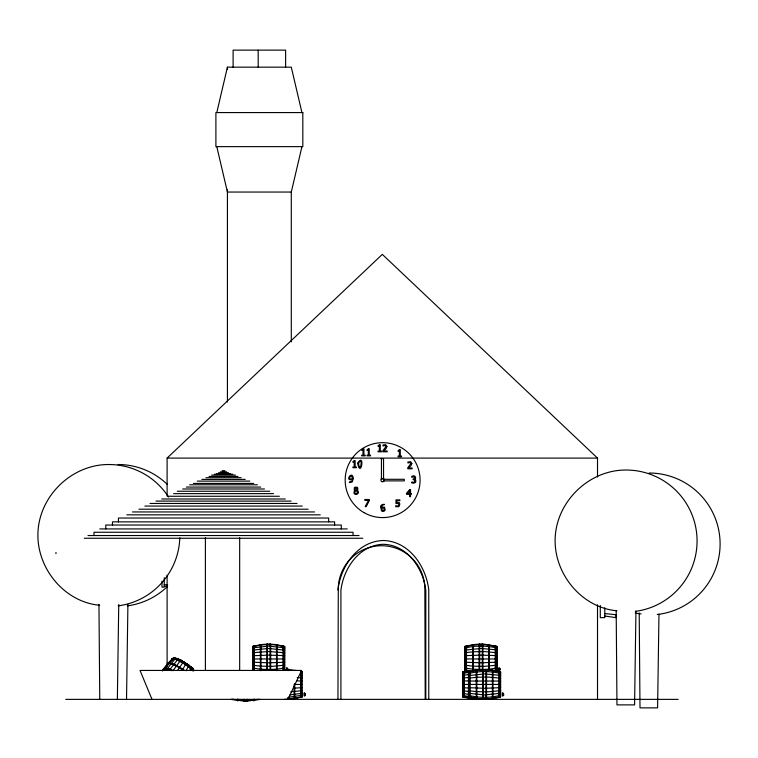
<?xml version="1.0" encoding="UTF-8"?>
<svg xmlns="http://www.w3.org/2000/svg" width="758" height="758" viewBox="0 0 758 758"><rect width="100%" height="100%" fill="white"/><g stroke="black" fill="none" stroke-linecap="round" stroke-linejoin="round"><path stroke-width="1.14" d="M117.357 699.369L118.741 604.41M126.529 699.369L127.912 604.41M635.943 611.09L634.579 704.883L616.965 704.883L616.188 611.09M658.967 614.075L657.603 707.868L639.998 707.868L639.202 612.909M176.462 658.626L174.236 657.849L171.971 659.109M192.958 668.689L193.47 668.783L192.57 668.063M337.945 589.904C340.636 566.292 357.643 541.193 383.359 540.501C409.064 541.193 426.072 566.292 428.763 589.904L428.763 699.369M216.788 112.572L227.428 67.159L291.29 67.159L301.94 112.572M291.29 341.858L291.29 192.049L301.94 146.635M169.65 669.816L178.149 658.939L180.859 660.085L174.236 657.849L163.955 669.712A14.819 3.345 32.5 0 1 172.578 670.536M192.958 670.896L193.47 669.845M192.494 670.1C193.735 668.035 185.179 662.615 181.806 660.938M190.646 667.002L191.168 667.154L189.727 670.451M287.974 699.369L301.57 670.442L140.031 670.442L151.998 699.369M172.966 670.726L180.745 660.133L188.922 665.173L186.07 670.764M183.531 661.895L180.745 660.133M164.59 667.722L173.175 658.039L174.88 658.342M164.448 670.479L164.874 669.864M163.899 669.807L163.737 670.451L164.789 669.039M186.136 663.534L182.195 670.261M185.824 664.197L185.577 664.681M162.383 670.906L162.97 669.92M177.732 670.205L183.607 661.592M166.21 670.072L174.984 659.043M162.553 670.707L167.215 664.112L172.407 658.711M252.461 646.517L261.216 644.556L267.716 644.12L267.716 644.973M284.458 699.35L293.602 698.857L302.347 696.886M479.966 644.973L479.966 644.12L473.466 644.556L464.711 646.517L464.711 671.417L468.937 672.611M465.014 671.19L462.551 671.995L462.551 696.886L471.305 698.857L482.391 699.198M468.33 671.995C478.601 668.85 490.312 668.85 500.593 671.995L500.593 696.886C490.35 700.165 478.573 700.155 468.33 696.886M252.461 646.944C262.732 643.788 274.453 643.779 284.724 646.944M302.347 696.46L297.259 697.805L287.689 698.772L288.277 698.734M464.711 646.944C474.991 643.798 486.702 643.779 496.973 646.944M462.551 672.412L466.776 671.266M468.33 672.412C478.611 669.267 490.322 669.248 500.593 672.412M496.973 670.991L496.831 646.328L484.542 644.205L481.728 644.12L481.728 644.973M500.593 696.46C490.322 699.634 478.611 699.615 468.33 696.46M252.461 648.185L254.214 647.664M283.568 670.148L282.98 670.309L284.724 669.75M302.347 695.219L288.277 697.265M464.711 648.185C474.612 645.38 485.404 645.57 495.495 647.673M462.551 673.663L467.658 672.46M468.33 673.663C478.336 670.83 489.251 671.029 499.437 673.218M496.973 669.75L495.23 670.318M500.593 695.219C490.236 698.071 478.696 698.033 468.33 695.219M193.337 669.693L193.982 670.318L192.826 668.689M167.111 495.95L167.111 458.097L382.316 254.375L597.512 458.097L597.512 477.019M175.003 659.043L175.932 658.162L180.991 660.303M252.461 650.165L268.597 648.45L284.724 650.165M284.724 667.77C275.381 670.195 261.643 669.712 254.214 668.224M302.347 693.238L289.916 694.878M464.711 650.165L480.847 648.45L495.817 649.795M462.551 675.634L467.658 674.658M468.33 675.634L484.466 673.919L499.437 675.264M496.973 667.77C487.64 670.224 473.826 669.655 466.473 668.253M500.593 693.238L484.466 694.963L468.33 693.238M193.413 669.665L192.257 668.603M193.281 670.034L193.802 670.915M500.593 672.554L499.437 672.403M252.604 670.347L252.604 646.337M500.593 672.962L499.437 672.81M500.593 674.146L499.437 674.014M252.461 652.742L268.597 651.529L284.724 652.742M284.724 665.192L272.293 666.348L261.216 666.178M302.347 690.661L290.835 691.779M464.711 652.742L473.219 651.823M462.551 678.211L467.658 677.519M468.33 678.211L476.839 677.292M496.973 665.192L484.542 666.348L473.466 666.178M500.593 690.661L488.171 691.817L477.085 691.647M269.45 644.148L267.726 644.129M481.7 644.148L479.994 644.148M193.394 668.632L192.939 668.48M500.593 676.032L499.437 675.928M287.064 668.537L286.657 668.565M304.688 694.006L304.119 693.987M499.314 668.537L498.906 668.565M502.971 693.996L502.365 693.987M500.593 678.495L499.437 678.419M304.176 695.437L304.725 695.456M498.811 669.968L499.314 669.968M502.431 695.437L502.98 695.456M252.461 655.746L268.597 655.12L283.568 655.594M284.724 662.189L283.246 662.369M302.347 687.658L293.602 688.169M464.711 655.746L466.473 655.604M496.973 662.189L480.847 662.824L464.711 662.189M462.551 681.215L464.313 681.072M468.33 681.215L470.093 681.072M500.593 687.658L484.466 688.292L468.33 687.658M301.182 696.924L300.594 697.085M499.437 696.924L498.849 697.085M499.437 696.479L500.593 696.327M253.627 647.749L268.597 646.081L283.246 647.673M465.886 647.796L466.198 647.673M301.182 695.617L300.594 695.749M463.725 673.265L464.313 673.132M469.505 673.265L470.093 673.132M495.817 670.148L495.23 670.271M499.437 695.617L498.849 695.749M499.437 696.062L500.593 695.92M463.725 672.81L464.607 672.602M499.437 694.868L500.593 694.735M253.627 648.526L254.508 648.346M465.886 648.526L466.757 648.346M258.848 699.255L245.583 700.752L231.91 699.17M253.627 649.795L254.214 649.682M300.869 693.684L300.594 693.655M499.115 693.684L498.849 693.655M253.627 649.862L254.214 649.758M500.593 681.366L499.437 681.328M499.437 692.954L500.593 692.84M174.871 658.162L173.411 658.02M486.077 698.857L487.205 698.677M253.627 652.467L254.214 652.392M283.568 665.477L282.98 665.552L283.568 665.401M465.886 652.467L466.473 652.392M301.182 690.945L300.594 690.945M495.495 665.448L495.817 665.477M463.725 677.936L464.313 677.86M469.505 677.936L470.093 677.86M499.437 690.945L498.849 690.945M253.627 652.543L254.214 652.467M465.886 652.543L466.473 652.467M463.725 678.012L464.313 677.936M469.505 678.012L470.093 677.936M260.382 646.631L260.97 646.555M472.632 646.631L473.219 646.555M294.142 696.82L294.729 696.735M476.251 672.1L476.839 672.024M492.397 696.82L492.975 696.735M499.437 690.462L500.593 690.386M254.716 699.227L254.091 699.302L254.091 700.705M260.382 648.839L260.97 648.772L260.382 648.914M276.518 669.134L277.106 669.068M488.768 669.134L489.355 669.068M276.518 669.058L277.106 668.992M472.632 648.914L473.219 648.848M488.768 669.058L489.355 668.992M294.142 694.527L294.729 694.461M476.251 674.383L476.839 674.317M492.397 694.527L492.975 694.461M260.382 651.785L260.97 651.738M276.518 666.178L277.106 666.13L276.518 666.13M472.632 651.785L473.219 651.738M488.768 666.178L489.355 666.13L488.768 666.092M294.142 691.647L294.729 691.599M476.251 677.254L476.839 677.207M492.397 691.647L492.975 691.599M260.382 651.871L260.97 651.823M253.949 655.594L254.214 655.585M283.568 662.321L268.597 662.824L252.461 662.189M495.23 662.331L495.817 662.293L495.23 662.388M499.437 687.819L498.849 687.857M465.886 655.623L480.847 655.12L495.817 655.594M499.437 687.553L500.593 687.515M464.048 681.035L467.658 680.855M469.818 681.035L499.437 681.063M473.466 651.766L484.542 651.586L496.973 652.742M477.085 677.235L488.171 677.055L500.593 678.211M260.382 655.244L260.97 655.215M276.518 662.71L277.106 662.691M472.632 655.244L473.219 655.215M488.768 662.71L489.355 662.691M294.142 688.179L294.729 688.16M476.251 680.712L476.839 680.684M492.397 688.179L492.975 688.16L492.397 688.122M260.382 655.3L260.97 655.272M284.458 669.617L296.416 670.47M304.744 693.125L304.138 693.125M502.999 693.125L502.383 693.125M284.458 670.119L292.683 670.432M480.155 698.753L480.743 698.734M482.391 698.696L471.305 698.364L462.551 696.46M479.084 646.167L479.672 646.148M266.835 648.535L267.422 648.516M479.084 648.535L479.672 648.516M270.066 669.418L270.653 669.399M482.315 669.456L482.903 669.399M485.935 694.963L486.522 694.953M266.835 651.51L267.422 651.501M482.704 677.074L483.291 677.065M485.935 691.817L486.522 691.808M482.315 662.786L482.903 662.776M291.29 192.049L227.428 192.049L216.788 146.635M167.111 458.097L597.512 458.097M381.151 458.694L383.539 458.694L383.539 478.952L381.151 478.952M222.103 470.727L224.965 470.727M220.407 471.836L226.67 471.836M218.607 472.689L228.461 472.689M216.788 473.665L230.28 473.665M214.372 474.233L232.706 474.233M211.653 475.077L235.416 475.077M209.085 476.45L237.993 476.45M205.949 477.701L241.12 477.701M384.079 479.293L404.289 479.293L404.289 480.875L384.069 480.875L383.463 478.677M201.855 479.388L245.222 479.388M197.288 481.112L249.78 481.112M193.404 483.424L253.674 483.424M189.68 484.779L257.388 484.779M186.345 487.062L260.724 487.062M182.65 488.986L264.428 488.986M177.334 491.25L269.734 491.25M173.591 493.638L273.477 493.638M167.708 496.263L279.361 496.263M161.748 498.991L285.321 498.991M155.977 501.104L291.091 501.104M150.037 503.464L297.041 503.464M144.844 506.069L302.234 506.069M138.922 509.205L308.155 509.205M132.517 511.944L314.561 511.944M126.842 514.834L320.236 514.834M99.819 528.923L347.259 528.923M88.023 535.536L359.046 535.536M84.223 538.256L362.845 538.256M252.461 658.967L284.724 658.967M464.711 658.967L496.973 658.967M286.477 667.694L287.187 667.694M498.726 667.694L499.437 667.694M498.84 670.565L499.332 670.565M294.729 684.436L302.347 684.436M462.551 684.436L467.658 684.436M468.33 684.436L500.593 684.436M304.1 693.163L304.811 693.163M502.346 693.163L503.056 693.163M304.204 696.034L304.707 696.034M502.459 696.034L502.952 696.034M65.766 699.369L678.183 699.369M482.315 655.158L482.903 655.158M485.935 680.627L486.522 680.627M482.315 651.51L482.903 651.52M270.066 651.51L270.653 651.52M485.935 677.065L486.522 677.036M482.704 691.808L483.291 691.817M485.935 673.995L486.522 674.004M266.835 669.409L267.422 669.418M482.704 694.878L483.291 694.887M482.315 648.45L482.903 648.46M270.066 648.45L270.653 648.46M479.084 669.485L479.672 669.504M485.935 673.919L486.522 673.928M266.835 669.485L267.422 669.504M482.704 694.953L483.291 694.972M482.315 646.157L482.903 646.176M270.066 644.66L270.653 644.67M482.704 698.753L483.291 698.772M488.768 655.225L489.355 655.253M260.382 662.644L260.97 662.663M492.397 680.693L492.975 680.722M188.685 665.164L191.168 667.154M282.98 655.585L283.568 655.623M254.214 662.388L253.627 662.35L254.214 662.359M495.23 655.604L496.973 655.746M466.473 662.359L466.198 662.369M467.658 688.018L462.551 687.658M297.259 680.855L301.182 681.063M283.246 655.623L284.724 655.746M499.115 681.091L500.593 681.215M300.869 681.091L302.347 681.215M488.768 651.842L489.355 651.889M472.632 666.074L473.219 666.111M276.518 651.842L277.106 651.889M492.397 677.32L492.975 677.358M260.382 666.074L260.97 666.111M476.251 691.542L476.839 691.59M473.219 666.197L464.711 665.192M276.518 651.766L277.106 651.814M260.97 666.197L252.461 665.192M476.839 691.666L468.33 690.661M604.78 613.554L616.008 614.71L616.008 617.656L604.78 616.008M488.768 648.801L489.355 648.867L488.768 648.876M495.23 652.392L495.817 652.467M495.23 652.467L495.817 652.543M465.886 665.477L466.473 665.552M276.518 648.876L277.106 648.943M492.397 674.279L492.975 674.336M498.849 677.86L499.437 677.936M498.849 677.936L499.437 678.012M469.505 690.87L470.093 690.945M463.725 690.945L464.313 691.021M462.551 690.661L467.658 691.353M260.382 669.106L260.97 669.172M297.259 677.519L301.182 677.936M164.259 584.626L167.67 585.053M164.259 586.142L167.423 586.54M635.346 613.156L641.088 613.914M616.908 610.777C582.381 607.726 555.159 575.199 555.121 541.004C554.884 503.018 588.113 469.789 626.099 470.026A70.977 70.977 0 0 1 696.915 536.361A70.977 70.977 0 0 1 635.356 611.374M99.696 605.263C65.169 602.222 37.938 569.694 37.9 535.499C37.663 497.513 70.892 464.284 108.877 464.521A70.977 70.977 0 0 1 168.541 497.049M488.768 646.593L489.355 646.669M471.694 671.209L464.711 669.75M253.627 665.401L254.214 665.477L253.627 665.477M301.182 678.012L302.347 678.211M495.23 649.682L496.973 650.165M498.849 675.226L500.593 675.634M470.093 693.655L469.505 693.551M467.658 694.224L462.551 693.238M300.594 675.226L302.347 675.634M488.768 645.124L489.355 645.219M492.397 670.603L492.975 670.688M276.518 645.124L277.106 645.219M495.23 647.664L496.973 648.185M498.849 673.132L500.593 673.663M467.658 696.422L462.551 695.219M300.594 673.132L302.347 673.663M252.461 669.75L254.925 670.442M466.198 668.186L464.711 667.77M253.949 668.186L252.461 667.77M498.849 671.806L499.437 671.958M468.937 672.147L464.711 670.991M300.594 671.806L302.347 672.412M495.23 648.403L495.817 648.535M282.98 648.403L283.568 648.535M283.246 647.711L284.724 648.185M284.582 670.347L284.724 646.517L275.978 644.556L269.478 644.12L269.478 644.973M302.347 671.995L300.594 671.351L300.594 697.616M192.731 668.149L193.271 668.518M183.607 661.743L188.922 665.297M498.755 668.821L498.792 669.636M502.374 694.29L502.412 695.124M286.505 668.821L286.543 669.655M304.129 694.29L304.166 695.124M188.562 665.278L189.955 666.424M191.13 667.002L192.892 668.869M496.831 646.328L496.973 671.417M98.957 604.41L99.753 699.369M604.78 607.764L604.78 617.656L600.289 617.656L600.289 605.452M597.512 604.751L597.512 699.369M503.653 694.082L503.653 695.332M503.501 693.949L503.501 695.474M500.451 671.796L500.451 697.085M500.034 668.613L500.034 669.864M499.882 668.48L499.882 670.006M499.437 671.408L499.437 697.464M498.849 671.256L498.849 697.616M495.817 645.939L495.817 671.275M495.23 645.788L495.23 671.218M492.975 670.11L492.975 698.762M492.397 670.025L492.397 698.857M489.355 644.641L489.355 670.555M488.768 644.556L488.768 670.631M486.522 669.541L486.522 699.34M485.935 669.522L485.935 699.359M483.291 669.513L483.291 699.369M482.903 644.063L482.903 669.835M482.704 669.532L482.704 699.35M482.315 644.044L482.315 669.845M480.743 698.525L480.743 699.34M480.155 698.544L480.155 699.359M479.672 644.044L479.672 670.47M479.084 644.054L479.084 670.46M477.521 698.554L477.521 699.369M476.934 698.535L476.934 699.35M476.839 669.977L476.839 698.904M476.251 670.072L476.251 698.81M473.219 644.508L473.219 671.181M472.632 644.594L472.632 671.105M471.059 697.038L471.059 698.904M470.472 696.953L470.472 698.81M470.093 671.256L470.093 697.616M469.505 671.408L469.505 697.464M468.472 671.806L468.472 697.076M466.473 645.788L466.473 672.147M465.886 645.939L465.886 671.995M464.853 646.337L464.853 671.607M464.313 671.256L464.313 697.616M463.725 671.408L463.725 697.464M462.693 671.806L462.693 697.076M425.797 699.369L425.797 590.425C423.277 568.367 407.368 544.936 383.359 544.291C359.339 544.936 343.431 568.367 340.911 590.425L340.911 699.369M425.219 699.369L424.85 589.004A43.282 43.282 0 0 0 381.568 545.732A43.282 43.282 0 0 0 338.295 589.004L337.945 699.369M381.445 458.694L381.445 478.952M353.048 535.536L353.048 532.258L94.02 532.258L94.02 535.536M341.299 528.923L341.299 525.029L105.769 525.029L105.769 528.923M334.61 525.029L334.61 521.864L112.468 521.864L112.468 525.029M328.64 521.864L328.64 518.027L118.438 518.027L118.438 521.864M305.398 694.082L305.398 695.332M305.256 693.949L305.256 695.474M302.196 671.796L302.196 697.085M301.182 671.408L301.182 697.464M294.729 683.536L294.729 698.762M294.142 684.436L294.142 698.857M288.277 669.541L288.277 670.584M288.277 697.843L288.277 699.34M287.784 668.613L287.689 670.565M287.689 697.862L287.689 699.359M287.633 668.48L287.633 670.006M285.614 67.159L285.614 50.132L233.104 50.132L233.104 67.159M285.046 669.513L285.046 670.555M284.582 646.328L284.582 669.92M283.568 645.939L283.568 670.385M282.98 645.788L282.98 670.517M277.106 644.641L277.106 670.555M276.518 644.556L276.518 670.631M270.653 644.063L270.653 670.451M270.066 644.044L270.066 670.47M267.422 644.044L267.422 670.47M266.835 644.054L266.835 670.46M260.97 644.508L260.97 670.669M260.544 699.407L245.583 701.254L230.612 699.407M260.382 644.594L260.382 670.593M258.194 50.132L258.194 67.159M254.214 645.788L254.214 670.517M253.627 645.939L253.627 670.385M253.504 699.34L253.504 700.79M247.639 699.359L247.639 701.283M247.051 699.378L247.051 701.292M244.408 699.378L244.408 701.302M243.82 699.369L243.82 701.292M239.67 537.735L239.67 669.873M237.955 699.047L237.955 700.837M237.368 699.302L237.368 700.743M227.428 67.159L227.428 69.518M227.428 189.699L227.428 402.024M205.399 537.735L205.399 669.873M167.111 575.189L167.111 666.254M164.259 577.71L164.259 587.147L161.985 587.147L161.985 581.168M55.969 552.506L55.969 553.662M172.038 659.744A13.028 2.947 32.5 0 1 180.12 660.815A13.028 2.947 32.5 0 1 193.176 670.451M172.113 659.782A12.933 2.928 32.5 0 1 180.148 660.853L180.186 660.872A12.933 2.928 32.5 0 1 193.11 670.423M171.706 660.426A13.18 2.975 32.5 0 1 179.106 660.9A13.18 2.975 32.5 0 1 192.674 670.603M171.678 660.19A13.085 2.956 32.5 0 1 179.466 661.109A13.085 2.956 32.5 0 1 192.608 670.574M167.111 664.595A14.421 3.259 32.5 0 1 183.341 670.404M163.804 669.778A14.904 3.364 32.5 0 1 172.559 670.498M163.368 669.939A14.923 3.373 32.5 0 1 171.488 670.612M163.377 669.693A14.828 3.354 32.5 0 1 170.787 670.309M399.466 503.303A1.98 1.98 0 0 0 398.424 502.649L396.87 502.592L396.87 500.706L399.836 500.706L399.836 499.882L395.951 499.882L395.951 503.53L398.282 503.53L398.916 504.705L398.338 506.05L395.723 505.7L395.657 506.704L398.916 506.704L399.836 504.127A1.762 1.762 0 0 0 399.153 502.999M649.123 473.02A70.977 70.977 0 0 1 719.986 539.933A70.977 70.977 0 0 1 657.233 614.511M167.414 586.493A70.977 70.977 0 0 1 127.306 605.869M118.04 464.521A70.977 70.977 0 0 1 167.414 484.504M179.817 537.801A70.977 70.977 0 0 1 118.144 605.869M381.672 508.116L381.975 509.945L383.065 510.636A1.165 1.165 0 0 0 383.993 510.229L383.861 507.765L381.672 508.116M352.385 478.364C351.684 480.506 348.386 478.26 350.054 476.507A1.118 1.118 0 0 1 350.717 476.109L351.883 476.488L352.385 478.364M357.605 463.261C361.045 479.369 365.233 451.436 357.605 463.261M358.591 462.911C359.652 476.176 363.698 455.511 358.591 462.911M380.762 507.273L381.492 510.769A1.99 1.99 0 0 0 382.601 511.375L384.306 511.034A2.255 2.255 0 0 0 385.13 509.973L384.543 507.159L381.691 507.235L382.335 505.463A1.772 1.772 0 0 1 383.34 504.904C387.48 504.222 379.635 503.397 380.762 507.273M353.342 478.573L352.11 482.031L349.362 482.581C349.106 481.027 352.991 482.315 352.366 479.492C344.066 481.804 352.394 469.439 353.342 478.573M414.891 480.923C415.147 483.936 411.035 480.686 411.556 482.808L413.489 483.244L415.232 482.59A2.208 2.208 0 0 0 415.82 481.453L415.725 480.212A1.535 1.535 0 0 0 414.891 479.378C416.578 478.118 415.308 474.366 411.746 476.299L411.746 477.303L414.389 476.905C415.952 478.563 412.674 478.544 412.996 479.653L414.474 479.899L414.891 480.923M357.274 488.825L356.563 490.246L355.265 489.592A1.014 1.014 0 0 1 354.886 488.768L356.061 487.707L357.274 488.825M358.382 492.283C358.458 494.614 354.744 495.23 353.92 493.136C354.611 490.767 354.261 490.151 354.27 487.83A2.037 2.037 0 0 1 355.227 487.148C359.965 486.38 356.355 490.739 358.382 492.283M354.772 491.771L354.82 492.823A1.412 1.412 0 0 0 355.312 493.477C357.691 494.699 358.089 490.625 355.53 490.71L354.772 491.771M386.912 446.509L386.125 448.546L383.728 450.982L387.205 450.982L387.205 451.796L382.837 451.796L382.837 450.802L385.945 446.557L385.206 445.458L383.036 445.998L382.979 444.984L385.68 444.69L386.912 446.509M411.84 463.517L411.054 465.545L408.657 467.989L412.144 467.989L412.144 468.795L407.766 468.795L407.766 467.8L410.874 463.564L410.144 462.456L407.908 463.005L407.908 461.992L410.618 461.698L411.84 463.517M354.393 460.58L352.934 461.575L352.934 462.219L354.213 462.219L354.213 466.975L352.934 466.975L352.934 467.695L356.383 467.695L356.383 466.975L355.132 466.975L355.132 460.58L354.393 460.58M363.186 448.755L361.727 449.74L361.727 450.394L363.006 450.394L363.006 455.141L361.727 455.141L361.727 455.861L365.176 455.861L365.176 455.141L363.925 455.141L363.925 448.755L363.186 448.755M368.502 448.755L367.043 449.74L367.043 450.394L368.331 450.394L368.331 455.141L367.043 455.141L367.043 455.861L370.501 455.861L370.501 455.141L369.241 455.141L369.241 448.755L368.502 448.755M379.531 444.681L378.071 445.676L378.071 446.32L379.36 446.32L379.36 451.067L378.071 451.067L378.071 451.796L381.53 451.796L381.53 451.067L380.27 451.067L380.27 444.681L379.531 444.681M399.542 449.627L398.083 450.622L398.083 451.266L399.362 451.266L399.362 456.013L398.083 456.013L398.083 456.742L401.532 456.742L401.532 456.013L400.281 456.013L400.281 449.627L399.542 449.627M190.827 668.054L190.609 668.556L190.827 668.054M369.298 500.564L366.228 506.59L365.214 506.59L368.464 500.337L364.797 500.337L364.797 499.503L369.298 499.503L369.298 500.564M182.773 669.371L182.432 669.807L182.773 669.371M179.646 667.391L179.258 667.807L179.646 667.391M182.858 662.672L182.858 662.672M176.519 665.676L176.14 666.092L176.519 665.676M409.623 490.767L407.236 493.534L409.623 493.534L409.623 490.767M409.661 489.64L406.487 493.297L406.487 494.292L409.623 494.292L409.623 496.727L410.533 496.727L410.533 494.292L411.376 494.292L411.376 493.534L410.533 493.534L410.533 489.64L409.661 489.64M302.821 112.572L215.897 112.572L215.897 146.635L302.821 146.635L302.821 112.572M184.346 670.442A14.326 3.24 32.5 0 0 167.556 664.434A14.231 3.221 32.5 0 1 184.317 670.442M363.897 512.569A37.455 37.455 0 0 0 420.084 480.136A37.455 37.455 0 0 0 363.897 447.694A37.455 37.455 0 0 0 363.897 512.569M381.786 481.586A1.677 1.677 0 0 0 384.306 480.136A1.677 1.677 0 0 0 381.786 478.677A1.677 1.677 0 0 0 381.786 481.586"/></g></svg>
